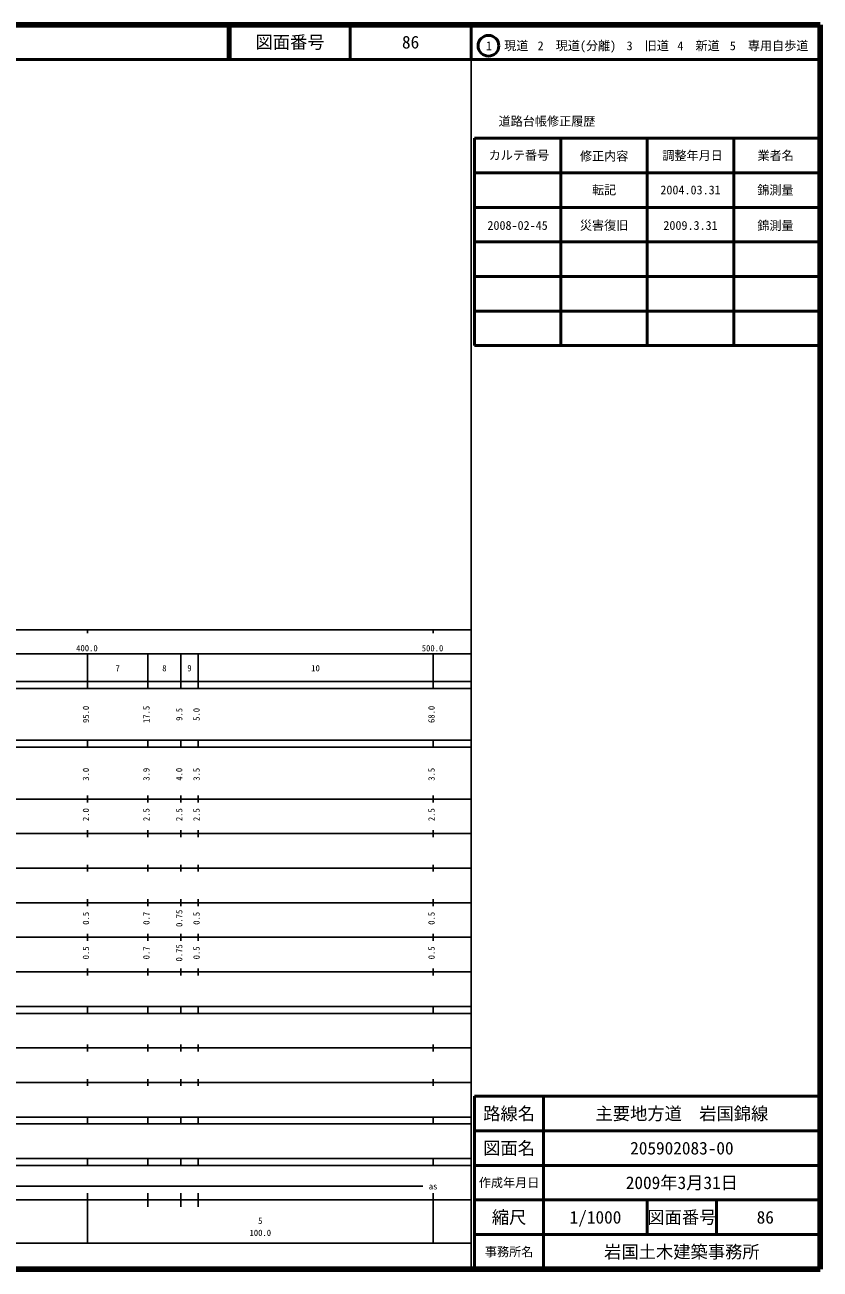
# Model space of a CAD drawing. Units: millimetres on the paper, enlarged 1000 times. Extents: x 40000 to 680000, y 20000 to 380000.
# Drawn here: x 449882 to 680000, y 20000 to 380000 of the extents above; entities that cross this region are included whole.
import ezdxf
from ezdxf.enums import TextEntityAlignment as Align

# ---------------------------------------------------------------- set-up
doc = ezdxf.new("R2010")
doc.units = ezdxf.units.MM
doc.header["$LTSCALE"] = 1000
for name, color, linetype, lineweight in [('M-TTL', 2, 'Continuous', 140), ('M-TTL-BAND', 7, 'Continuous', 25), ('M-TTL-FRAM', 2, 'Continuous', 50), ('M-TTL-LINE', 7, 'Continuous', 50)]:
    doc.layers.add(name, color=color, linetype=linetype, lineweight=lineweight)
doc.layers.add('M-TTL-TXT', color=7, linetype='Continuous')
doc.styles.add('ＭＳ ゴシック', font='')
doc.styles.get('ＭＳ ゴシック').set_extended_font_data('MS Gothic')

msp = doc.modelspace()

# ---------------------------------------------------------------- linework, layer by layer
at = {"layer": 'M-TTL'}
for p, q in [((680000, 380000), (40000, 380000)), ((680000, 20000), (680000, 380000)), ((40000, 20000), (680000, 20000))]:
    msp.add_line(p, q, dxfattribs=at)
at = {"layer": 'M-TTL-BAND'}
for p, q in [((579000, 20000), (579000, 370000)), ((40000, 205000), (579000, 205000)), ((468000, 205000), (468000, 204000)), ((568000, 205000), (568000, 204000)), ((68000, 198000), (579000, 198000)), ((468000, 188000), (468000, 198000)), ((485500, 188000), (485500, 198000)), ((495000, 188000), (495000, 198000)), ((500000, 188000), (500000, 198000)), ((568000, 188000), (568000, 198000)), ((40000, 190000), (579000, 190000)), ((40000, 188000), (579000, 188000)), ((40000, 173000), (579000, 173000)), ((468000, 171000), (468000, 173000)), ((485500, 171000), (485500, 173000)), ((495000, 171000), (495000, 173000)), ((500000, 171000), (500000, 173000)), ((568000, 171000), (568000, 173000)), ((40000, 171000), (579000, 171000)), ((40000, 156000), (579000, 156000)), ((468000, 155000), (468000, 157000)), ((485500, 155000), (485500, 157000)), ((495000, 155000), (495000, 157000)), ((500000, 155000), (500000, 157000)), ((568000, 155000), (568000, 157000)), ((46000, 146000), (579000, 146000)), ((468000, 145000), (468000, 147000)), ((485500, 145000), (485500, 147000)), ((495000, 145000), (495000, 147000)), ((500000, 145000), (500000, 147000)), ((568000, 145000), (568000, 147000)), ((468000, 135000), (468000, 137000)), ((485500, 135000), (485500, 137000)), ((495000, 135000), (495000, 137000)), ((500000, 135000), (500000, 137000)), ((568000, 135000), (568000, 137000)), ((52000, 136000), (579000, 136000)), ((46000, 126000), (579000, 126000)), ((468000, 125000), (468000, 127000)), ((485500, 125000), (485500, 127000)), ((495000, 125000), (495000, 127000)), ((500000, 125000), (500000, 127000)), ((568000, 125000), (568000, 127000)), ((52000, 116000), (579000, 116000)), ((468000, 115000), (468000, 117000)), ((485500, 115000), (485500, 117000)), ((495000, 115000), (495000, 117000)), ((500000, 115000), (500000, 117000)), ((568000, 115000), (568000, 117000)), ((46000, 106000), (579000, 106000)), ((468000, 105000), (468000, 107000)), ((485500, 105000), (485500, 107000)), ((495000, 105000), (495000, 107000)), ((500000, 105000), (500000, 107000)), ((568000, 105000), (568000, 107000)), ((40000, 96000), (579000, 96000)), ((40000, 94000), (579000, 94000)), ((468000, 94000), (468000, 96000)), ((485500, 94000), (485500, 96000)), ((495000, 94000), (495000, 96000)), ((500000, 94000), (500000, 96000)), ((568000, 94000), (568000, 96000)), ((49000, 84000), (579000, 84000)), ((468000, 83000), (468000, 85000)), ((485500, 83000), (485500, 85000)), ((495000, 83000), (495000, 85000)), ((500000, 83000), (500000, 85000)), ((568000, 83000), (568000, 85000)), ((40000, 74000), (579000, 74000)), ((468000, 73000), (468000, 75000)), ((485500, 73000), (485500, 75000)), ((495000, 73000), (495000, 75000)), ((500000, 73000), (500000, 75000)), ((568000, 73000), (568000, 75000)), ((40000, 64000), (579000, 64000)), ((40000, 62000), (579000, 62000)), ((468000, 62000), (468000, 64000)), ((485500, 62000), (485500, 64000)), ((495000, 62000), (495000, 64000)), ((500000, 62000), (500000, 64000)), ((568000, 62000), (568000, 64000)), ((40000, 52000), (579000, 52000)), ((468000, 50000), (468000, 52000)), ((485500, 50000), (485500, 52000)), ((495000, 50000), (495000, 52000)), ((500000, 50000), (500000, 52000)), ((568000, 50000), (568000, 52000)), ((40000, 50000), (579000, 50000)), ((71000, 44000), (565000, 44000)), ((40000, 40000), (579000, 40000)), ((468000, 27500), (468000, 42000)), ((485500, 38000), (485500, 42000)), ((495000, 38000), (495000, 42000)), ((500000, 38000), (500000, 42000)), ((568000, 27500), (568000, 42000)), ((68000, 27500), (579000, 27500))]:
    msp.add_line(p, q, dxfattribs=at)
at = {"layer": 'M-TTL-FRAM'}
for p, q in [((580000, 347197), (580000, 287197)), ((580000, 347197), (680000, 347197)), ((580000, 287197), (680000, 287197)), ((680000, 70000), (580000, 70000)), ((580000, 70000), (580000, 20000))]:
    msp.add_line(p, q, dxfattribs=at)
at = {"layer": 'M-TTL-LINE'}
for p, q in [((508747, 380000), (508747, 370000)), ((509247, 380000), (509247, 370000)), ((543997, 380000), (543997, 370000)), ((579000, 380000), (579000, 370000)), ((40000, 370000), (680000, 370000)), ((605000, 347197), (605000, 287197)), ((630000, 347197), (630000, 287197)), ((655000, 347197), (655000, 287197)), ((580000, 337197), (680000, 337197)), ((580000, 327197), (680000, 327197)), ((580000, 317197), (680000, 317197)), ((580000, 307197), (680000, 307197)), ((580000, 297197), (680000, 297197)), ((600000, 70000), (600000, 20000)), ((680000, 60000), (580000, 60000)), ((680000, 50000), (580000, 50000)), ((680000, 40000), (580000, 40000)), ((630000, 40000), (630000, 30000)), ((650000, 40000), (650000, 30000)), ((680000, 30000), (580000, 30000))]:
    msp.add_line(p, q, dxfattribs=at)
msp.add_circle((584031, 373958), 3000, dxfattribs=at)

# ---------------------------------------------------------------- texts
at = {"layer": 'M-TTL-BAND', "style": 'ＭＳ ゴシック'}
for s, p in [('400.0', (467844, 198195)), ('500.0', (567844, 198195)), ('7', (476750, 192405)), ('8', (490250, 192405)), ('9', (497500, 192405)), ('10', (534000, 192405)), ('as', (568000, 42500)), ('5', (518000, 32523)), ('100.0', (518000, 29033))]:
    msp.add_text(s, height=1833, dxfattribs=at).set_placement(p, align=Align.BOTTOM_CENTER)
for s, p in [('95.0', (469000, 180500)), ('17.5', (486500, 180500)), ('9.5', (496000, 180500)), ('5.0', (501000, 180500)), ('68.0', (569000, 180500)), ('3.0', (469000, 163174)), ('3.9', (486500, 163174)), ('4.0', (496000, 163174)), ('3.5', (501000, 163174)), ('3.5', (569000, 163174)), ('2.0', (469000, 151500)), ('2.5', (486500, 151500)), ('2.5', (496000, 151500)), ('2.5', (501000, 151500)), ('2.5', (569000, 151500)), ('0.5', (469000, 121500)), ('0.7', (486500, 121500)), ('0.75', (496000, 121500)), ('0.5', (501000, 121500)), ('0.5', (569000, 121500)), ('0.5', (469000, 111500)), ('0.7', (486500, 111500)), ('0.75', (496000, 111500)), ('0.5', (501000, 111500)), ('0.5', (569000, 111500))]:
    msp.add_text(s, height=1833, rotation=90, dxfattribs=at).set_placement(p, align=Align.BOTTOM_CENTER)
at = {"layer": 'M-TTL-TXT', "style": 'ＭＳ ゴシック'}
for s, height, p in [('図面番号', 3666, (526622, 375000)), ('86', 3666, (561497, 375000)), ('1\u3000現道', 2566, (589448, 373958)), ('2\u3000現道(分離)', 2566, (609619, 373958)), ('3\u3000旧道', 2566, (630121, 373958)), ('4\u3000新道', 2566, (644824, 373958)), ('5\u3000専用自歩道', 2566, (665228, 373958)), ('道路台帳修正履歴', 2566, (600968, 352113)), ('カルテ番号', 2566, (592839, 342277)), ('修正内容', 2566, (617509, 342023)), ('調整年月日', 2566, (643089, 342197)), ('業者名', 2566, (667134, 342197)), ('転記', 2566, (617500, 332245)), ('2004.03.31', 2566, (642500, 332245)), ('錦測量', 2566, (667077, 332189)), ('2008-02-45', 2566, (592452, 321979)), ('災害復旧', 2566, (617500, 321979)), ('2009.3.31', 2566, (642500, 321979)), ('錦測量', 2566, (667077, 321922)), ('路線名', 3666, (590000, 65000)), ('路線名', 3666, (590000, 65000)), ('主要地方道\u3000岩国錦線', 3666, (640000, 65000)), ('図面名', 3666, (590000, 55000)), ('図面名', 3666, (590000, 55000)), ('205902083-00', 3666, (640000, 55000)), ('2009年3月31日', 3666, (640000, 45000)), ('作成年月日', 2566, (590000, 45000)), ('作成年月日', 2566, (590000, 45000)), ('縮尺', 3666, (590000, 35000)), ('縮尺', 3666, (590000, 35000)), ('1/1000', 3666, (615000, 35000)), ('図面番号', 3666, (640000, 35000)), ('図面番号', 3666, (640000, 35000)), ('86', 3666, (664125, 35000)), ('事務所名', 2566, (590000, 25000)), ('事務所名', 2566, (590000, 25000)), ('岩国土木建築事務所', 3666, (640000, 25000))]:
    msp.add_text(s, height=height, dxfattribs=at).set_placement(p, align=Align.MIDDLE_CENTER)

doc.saveas('drawing.dxf')
